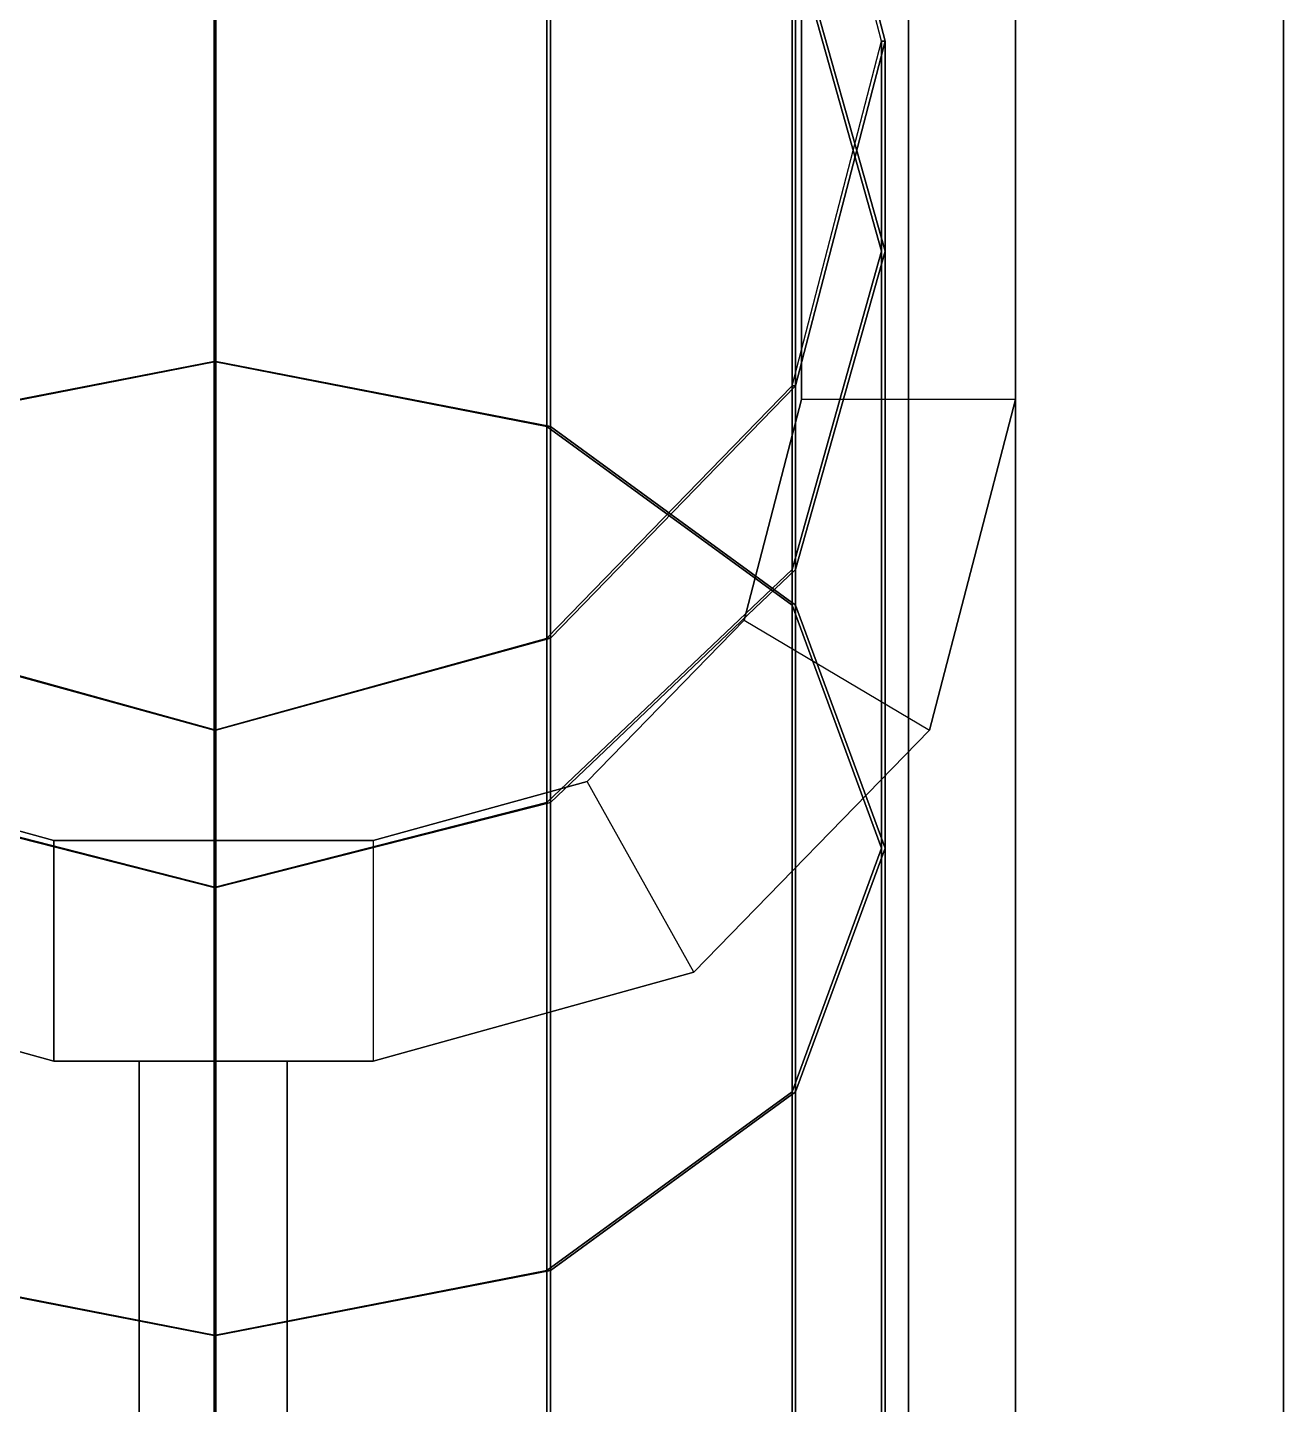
# Model space of a CAD drawing. Extents: x -5 to 335, y -500 to 0.
# Drawn here: x 161.76 to 184.54, y -72.23 to -47.25 of the extents above; entities that cross this region are included whole.
import ezdxf

# ---------------------------------------------------------------- set-up
doc = ezdxf.new("R2010")
doc.units = 0
doc.header["$MEASUREMENT"] = 0
doc.layers.add('ACESSORIO', color=7, linetype='CONTINUOUS')

msp = doc.modelspace()

# ---------------------------------------------------------------- linework, layer by layer
at = {"layer": 'ACESSORIO'}
for points in [[(177.74, -500, 4.07), (179.68, -500, 4.07), (179.68, 0, 4.07), (177.74, 0, 4.07)], [(179.68, -500, 4.07), (177.74, -500, 4.07), (177.74, 0, 4.07), (179.68, 0, 4.07)], [(177.74, -500, 56.98), (179.68, -500, 56.98), (179.68, 0, 56.98), (177.74, 0, 56.98)], [(177.74, -500, 56.98), (177.74, -500, 4.07), (177.74, 0, 4.07), (177.74, 0, 56.98)], [(179.68, -500, 4.07), (184.54, -500, 4.07), (184.54, 0, 4.07), (179.68, 0, 4.07)], [(179.68, -500, 6.1), (184.54, -500, 6.1), (184.54, 0, 6.1), (179.68, 0, 6.1)], [(179.68, -500, 54.94), (184.54, -500, 54.94), (184.54, 0, 54.94), (179.68, 0, 54.94)], [(179.68, -500, 56.98), (184.54, -500, 56.98), (184.54, 0, 56.98), (179.68, 0, 56.98)], [(179.68, -500, 56.98), (179.68, -500, 4.07), (179.68, 0, 4.07), (179.68, 0, 56.98)], [(184.54, 0, 4.07), (184.54, 0, 6.1), (184.54, -500, 6.1), (184.54, -500, 4.07)], [(184.54, 0, 56.98), (184.54, 0, 54.94), (184.54, -500, 54.94), (184.54, -500, 56.98)], [(159.08, -41.3, 54.53), (159.08, -54.49, 34.46), (165.15, -53.31, 33.25), (165.15, -39.76, 53.88)], [(159.15, -41.3, 1710.1), (159.15, -54.49, 1730.17), (165.18, -53.31, 1731.38), (165.18, -39.76, 1710.75)], [(165.15, -39.76, 53.88), (165.15, -53.31, 33.25), (171.18, -54.49, 34.46), (171.18, -41.3, 54.53)], [(165.18, -39.76, 1710.75), (165.18, -53.31, 1731.38), (171.25, -54.49, 1730.17), (171.25, -41.3, 1710.1)], [(171.18, -41.3, 54.53), (171.18, -54.49, 34.46), (175.63, -57.73, 37.75), (175.63, -45.53, 56.32)], [(171.25, -41.3, 1710.1), (171.25, -54.49, 1730.17), (175.69, -57.73, 1726.88), (175.69, -45.53, 1708.32)], [(175.69, -41.25, 1686.41), (177.32, -47.5, 1686.41), (177.25, -47.5, 78.22), (175.63, -41.25, 78.22)], [(175.63, -41.25, 78.22), (175.63, -45.53, 56.32), (177.25, -51.31, 58.75), (177.25, -47.5, 78.22)], [(175.69, -41.25, 1686.41), (175.69, -45.53, 1708.32), (177.32, -51.31, 1705.88), (177.32, -47.5, 1686.41)], [(175.63, -45.53, 56.32), (175.63, -57.73, 37.75), (177.25, -62.14, 42.24), (177.25, -51.31, 58.75)], [(175.69, -45.53, 1708.32), (175.69, -57.73, 1726.88), (177.32, -62.14, 1722.39), (177.32, -51.31, 1705.88)], [(179.68, -54, 170.93), (175.8, -54, 170.93), (175.8, -47, 170.93), (179.68, -47, 170.93)], [(179.68, -54, 175), (175.8, -54, 175), (175.8, -47, 175), (179.68, -47, 175)], [(179.68, -54, 126.16), (175.8, -54, 126.16), (175.8, -47, 126.16), (179.68, -47, 126.16)], [(179.68, -54, 122.09), (175.8, -54, 122.09), (175.8, -47, 122.09), (179.68, -47, 122.09)], [(175.8, -47, 126.16), (175.8, -47, 122.09), (175.8, -54, 122.09), (175.8, -54, 126.16)], [(175.8, -47, 175), (175.8, -47, 170.93), (175.8, -54, 170.93), (175.8, -54, 175)], [(179.68, -54, 219.77), (175.8, -54, 219.77), (175.8, -47, 219.77), (179.68, -47, 219.77)], [(179.68, -54, 223.84), (175.8, -54, 223.84), (175.8, -47, 223.84), (179.68, -47, 223.84)], [(175.8, -47, 223.84), (175.8, -47, 219.77), (175.8, -54, 219.77), (175.8, -54, 223.84)], [(179.68, -54, 442.59), (175.8, -54, 442.59), (175.8, -47, 442.59), (179.68, -47, 442.59)], [(179.68, -54, 446.66), (175.8, -54, 446.66), (175.8, -47, 446.66), (179.68, -47, 446.66)], [(175.8, -47, 446.66), (175.8, -47, 442.59), (175.8, -54, 442.59), (175.8, -54, 446.66)], [(179.68, -54, 540.26), (175.8, -54, 540.26), (175.8, -47, 540.26), (179.68, -47, 540.26)], [(179.68, -54, 544.33), (175.8, -54, 544.33), (175.8, -47, 544.33), (179.68, -47, 544.33)], [(179.68, -54, 495.49), (175.8, -54, 495.49), (175.8, -47, 495.49), (179.68, -47, 495.49)], [(179.68, -54, 491.42), (175.8, -54, 491.42), (175.8, -47, 491.42), (179.68, -47, 491.42)], [(175.8, -47, 495.49), (175.8, -47, 491.42), (175.8, -54, 491.42), (175.8, -54, 495.49)], [(175.8, -47, 544.33), (175.8, -47, 540.26), (175.8, -54, 540.26), (175.8, -54, 544.33)], [(179.68, -54, 864.83), (175.8, -54, 864.83), (175.8, -47, 864.83), (179.68, -47, 864.83)], [(179.68, -54, 860.76), (175.8, -54, 860.76), (175.8, -47, 860.76), (179.68, -47, 860.76)], [(179.68, -54, 811.92), (175.8, -54, 811.92), (175.8, -47, 811.92), (179.68, -47, 811.92)], [(179.68, -54, 815.99), (175.8, -54, 815.99), (175.8, -47, 815.99), (179.68, -47, 815.99)], [(179.68, -54, 767.15), (175.8, -54, 767.15), (175.8, -47, 767.15), (179.68, -47, 767.15)], [(179.68, -54, 763.08), (175.8, -54, 763.08), (175.8, -47, 763.08), (179.68, -47, 763.08)], [(175.8, -47, 767.15), (175.8, -47, 763.08), (175.8, -54, 763.08), (175.8, -54, 767.15)], [(175.8, -47, 815.99), (175.8, -47, 811.92), (175.8, -54, 811.92), (175.8, -54, 815.99)], [(175.8, -47, 864.83), (175.8, -47, 860.76), (175.8, -54, 860.76), (175.8, -54, 864.83)], [(179.68, -54, 1136.48), (175.8, -54, 1136.48), (175.8, -47, 1136.48), (179.68, -47, 1136.48)], [(179.68, -54, 1132.41), (175.8, -54, 1132.41), (175.8, -47, 1132.41), (179.68, -47, 1132.41)], [(179.68, -54, 1083.58), (175.8, -54, 1083.58), (175.8, -47, 1083.58), (179.68, -47, 1083.58)], [(179.68, -54, 1087.65), (175.8, -54, 1087.65), (175.8, -47, 1087.65), (179.68, -47, 1087.65)], [(175.8, -47, 1087.65), (175.8, -47, 1083.58), (175.8, -54, 1083.58), (175.8, -54, 1087.65)], [(175.8, -47, 1136.48), (175.8, -47, 1132.41), (175.8, -54, 1132.41), (175.8, -54, 1136.48)], [(179.68, -54, 1185.32), (175.8, -54, 1185.32), (175.8, -47, 1185.32), (179.68, -47, 1185.32)], [(179.68, -54, 1181.25), (175.8, -54, 1181.25), (175.8, -47, 1181.25), (179.68, -47, 1181.25)], [(175.8, -47, 1185.32), (175.8, -47, 1181.25), (175.8, -54, 1181.25), (175.8, -54, 1185.32)], [(179.68, -54, 1412.21), (175.8, -54, 1412.21), (175.8, -47, 1412.21), (179.68, -47, 1412.21)], [(179.68, -54, 1408.14), (175.8, -54, 1408.14), (175.8, -47, 1408.14), (179.68, -47, 1408.14)], [(175.8, -47, 1412.21), (175.8, -47, 1408.14), (175.8, -54, 1408.14), (175.8, -54, 1412.21)], [(179.68, -54, 1509.88), (175.8, -54, 1509.88), (175.8, -47, 1509.88), (179.68, -47, 1509.88)], [(179.68, -54, 1505.81), (175.8, -54, 1505.81), (175.8, -47, 1505.81), (179.68, -47, 1505.81)], [(179.68, -54, 1456.98), (175.8, -54, 1456.98), (175.8, -47, 1456.98), (179.68, -47, 1456.98)], [(179.68, -54, 1461.05), (175.8, -54, 1461.05), (175.8, -47, 1461.05), (179.68, -47, 1461.05)], [(175.8, -47, 1461.05), (175.8, -47, 1456.98), (175.8, -54, 1456.98), (175.8, -54, 1461.05)], [(175.8, -47, 1509.88), (175.8, -47, 1505.81), (175.8, -54, 1505.81), (175.8, -54, 1509.88)], [(179.68, -54, 122.09), (179.68, -54, 126.16), (179.68, -47, 126.16), (179.68, -47, 122.09)], [(179.68, -54, 170.93), (179.68, -54, 175), (179.68, -47, 175), (179.68, -47, 170.93)], [(179.68, -54, 219.77), (179.68, -54, 223.84), (179.68, -47, 223.84), (179.68, -47, 219.77)], [(179.68, -54, 442.59), (179.68, -54, 446.66), (179.68, -47, 446.66), (179.68, -47, 442.59)], [(179.68, -54, 491.42), (179.68, -54, 495.49), (179.68, -47, 495.49), (179.68, -47, 491.42)], [(179.68, -54, 540.26), (179.68, -54, 544.33), (179.68, -47, 544.33), (179.68, -47, 540.26)], [(179.68, -54, 763.08), (179.68, -54, 767.15), (179.68, -47, 767.15), (179.68, -47, 763.08)], [(179.68, -54, 811.92), (179.68, -54, 815.99), (179.68, -47, 815.99), (179.68, -47, 811.92)], [(179.68, -54, 860.76), (179.68, -54, 864.83), (179.68, -47, 864.83), (179.68, -47, 860.76)], [(179.68, -54, 1083.58), (179.68, -54, 1087.65), (179.68, -47, 1087.65), (179.68, -47, 1083.58)], [(179.68, -54, 1132.41), (179.68, -54, 1136.48), (179.68, -47, 1136.48), (179.68, -47, 1132.41)], [(179.68, -54, 1181.25), (179.68, -54, 1185.32), (179.68, -47, 1185.32), (179.68, -47, 1181.25)], [(179.68, -54, 1408.14), (179.68, -54, 1412.21), (179.68, -47, 1412.21), (179.68, -47, 1408.14)], [(179.68, -54, 1456.98), (179.68, -54, 1461.05), (179.68, -47, 1461.05), (179.68, -47, 1456.98)], [(179.68, -54, 1505.81), (179.68, -54, 1509.88), (179.68, -47, 1509.88), (179.68, -47, 1505.81)], [(177.32, -47.5, 1686.41), (175.69, -53.75, 1686.41), (175.63, -53.75, 78.22), (177.25, -47.5, 78.22)], [(177.25, -47.5, 78.22), (177.25, -51.31, 58.75), (175.63, -57.08, 61.18), (175.63, -53.75, 78.22)], [(177.32, -47.5, 1686.41), (177.32, -51.31, 1705.88), (175.69, -57.08, 1703.45), (175.69, -53.75, 1686.41)], [(177.25, -51.31, 58.75), (177.25, -62.14, 42.24), (175.63, -66.56, 46.74), (175.63, -57.08, 61.18)], [(177.32, -51.31, 1705.88), (177.32, -62.14, 1722.39), (175.69, -66.56, 1717.89), (175.69, -57.08, 1703.45)], [(159.08, -54.49, 34.46), (159.08, -74.22, 21.04), (165.15, -73.58, 19.46), (165.15, -53.31, 33.25)], [(159.15, -54.49, 1730.17), (159.15, -74.22, 1743.59), (165.18, -73.58, 1745.17), (165.18, -53.31, 1731.38)], [(165.15, -53.31, 33.25), (165.15, -73.58, 19.46), (171.18, -74.22, 21.04), (171.18, -54.49, 34.46)], [(165.18, -53.31, 1731.38), (165.18, -73.58, 1745.17), (171.25, -74.22, 1743.59), (171.25, -54.49, 1730.17)], [(175.69, -53.75, 1686.41), (171.25, -58.33, 1686.41), (171.18, -58.33, 78.22), (175.63, -53.75, 78.22)], [(175.63, -53.75, 78.22), (175.63, -57.08, 61.18), (171.18, -61.31, 62.96), (171.18, -58.33, 78.22)], [(175.69, -53.75, 1686.41), (175.69, -57.08, 1703.45), (171.25, -61.31, 1701.66), (171.25, -58.33, 1686.41)], [(174.76, -58, 126.16), (178.12, -60, 126.16), (179.68, -54, 126.16), (175.8, -54, 126.16)], [(174.76, -58, 170.93), (178.12, -60, 170.93), (179.68, -54, 170.93), (175.8, -54, 170.93)], [(174.76, -58, 175), (178.12, -60, 175), (179.68, -54, 175), (175.8, -54, 175)], [(174.76, -58, 122.09), (178.12, -60, 122.09), (179.68, -54, 122.09), (175.8, -54, 122.09)], [(175.8, -54, 122.09), (175.8, -54, 126.16), (174.76, -58, 126.16), (174.76, -58, 122.09)], [(175.8, -54, 170.93), (175.8, -54, 175), (174.76, -58, 175), (174.76, -58, 170.93)], [(174.76, -58, 219.77), (178.12, -60, 219.77), (179.68, -54, 219.77), (175.8, -54, 219.77)], [(174.76, -58, 223.84), (178.12, -60, 223.84), (179.68, -54, 223.84), (175.8, -54, 223.84)], [(175.8, -54, 219.77), (175.8, -54, 223.84), (174.76, -58, 223.84), (174.76, -58, 219.77)], [(174.76, -58, 442.59), (178.12, -60, 442.59), (179.68, -54, 442.59), (175.8, -54, 442.59)], [(174.76, -58, 446.66), (178.12, -60, 446.66), (179.68, -54, 446.66), (175.8, -54, 446.66)], [(175.8, -54, 442.59), (175.8, -54, 446.66), (174.76, -58, 446.66), (174.76, -58, 442.59)], [(174.76, -58, 540.26), (178.12, -60, 540.26), (179.68, -54, 540.26), (175.8, -54, 540.26)], [(174.76, -58, 544.33), (178.12, -60, 544.33), (179.68, -54, 544.33), (175.8, -54, 544.33)], [(174.76, -58, 495.49), (178.12, -60, 495.49), (179.68, -54, 495.49), (175.8, -54, 495.49)], [(174.76, -58, 491.42), (178.12, -60, 491.42), (179.68, -54, 491.42), (175.8, -54, 491.42)], [(175.8, -54, 491.42), (175.8, -54, 495.49), (174.76, -58, 495.49), (174.76, -58, 491.42)], [(175.8, -54, 540.26), (175.8, -54, 544.33), (174.76, -58, 544.33), (174.76, -58, 540.26)], [(174.76, -58, 811.92), (178.12, -60, 811.92), (179.68, -54, 811.92), (175.8, -54, 811.92)], [(174.76, -58, 815.99), (178.12, -60, 815.99), (179.68, -54, 815.99), (175.8, -54, 815.99)], [(174.76, -58, 864.83), (178.12, -60, 864.83), (179.68, -54, 864.83), (175.8, -54, 864.83)], [(174.76, -58, 860.76), (178.12, -60, 860.76), (179.68, -54, 860.76), (175.8, -54, 860.76)], [(174.76, -58, 767.15), (178.12, -60, 767.15), (179.68, -54, 767.15), (175.8, -54, 767.15)], [(174.76, -58, 763.08), (178.12, -60, 763.08), (179.68, -54, 763.08), (175.8, -54, 763.08)], [(175.8, -54, 763.08), (175.8, -54, 767.15), (174.76, -58, 767.15), (174.76, -58, 763.08)], [(175.8, -54, 811.92), (175.8, -54, 815.99), (174.76, -58, 815.99), (174.76, -58, 811.92)], [(175.8, -54, 860.76), (175.8, -54, 864.83), (174.76, -58, 864.83), (174.76, -58, 860.76)], [(174.76, -58, 1083.58), (178.12, -60, 1083.58), (179.68, -54, 1083.58), (175.8, -54, 1083.58)], [(174.76, -58, 1087.65), (178.12, -60, 1087.65), (179.68, -54, 1087.65), (175.8, -54, 1087.65)], [(174.76, -58, 1136.48), (178.12, -60, 1136.48), (179.68, -54, 1136.48), (175.8, -54, 1136.48)], [(174.76, -58, 1132.41), (178.12, -60, 1132.41), (179.68, -54, 1132.41), (175.8, -54, 1132.41)], [(175.8, -54, 1083.58), (175.8, -54, 1087.65), (174.76, -58, 1087.65), (174.76, -58, 1083.58)], [(175.8, -54, 1132.41), (175.8, -54, 1136.48), (174.76, -58, 1136.48), (174.76, -58, 1132.41)], [(174.76, -58, 1181.25), (178.12, -60, 1181.25), (179.68, -54, 1181.25), (175.8, -54, 1181.25)], [(174.76, -58, 1185.32), (178.12, -60, 1185.32), (179.68, -54, 1185.32), (175.8, -54, 1185.32)], [(175.8, -54, 1181.25), (175.8, -54, 1185.32), (174.76, -58, 1185.32), (174.76, -58, 1181.25)], [(174.76, -58, 1412.21), (178.12, -60, 1412.21), (179.68, -54, 1412.21), (175.8, -54, 1412.21)], [(174.76, -58, 1408.14), (178.12, -60, 1408.14), (179.68, -54, 1408.14), (175.8, -54, 1408.14)], [(175.8, -54, 1408.14), (175.8, -54, 1412.21), (174.76, -58, 1412.21), (174.76, -58, 1408.14)], [(174.76, -58, 1509.88), (178.12, -60, 1509.88), (179.68, -54, 1509.88), (175.8, -54, 1509.88)], [(174.76, -58, 1505.81), (178.12, -60, 1505.81), (179.68, -54, 1505.81), (175.8, -54, 1505.81)], [(174.76, -58, 1456.98), (178.12, -60, 1456.98), (179.68, -54, 1456.98), (175.8, -54, 1456.98)], [(174.76, -58, 1461.05), (178.12, -60, 1461.05), (179.68, -54, 1461.05), (175.8, -54, 1461.05)], [(175.8, -54, 1456.98), (175.8, -54, 1461.05), (174.76, -58, 1461.05), (174.76, -58, 1456.98)], [(175.8, -54, 1505.81), (175.8, -54, 1509.88), (174.76, -58, 1509.88), (174.76, -58, 1505.81)], [(178.12, -60, 175), (178.12, -60, 170.93), (179.68, -54, 170.93), (179.68, -54, 175)], [(178.12, -60, 126.16), (178.12, -60, 122.09), (179.68, -54, 122.09), (179.68, -54, 126.16)], [(178.12, -60, 223.84), (178.12, -60, 219.77), (179.68, -54, 219.77), (179.68, -54, 223.84)], [(178.12, -60, 446.66), (178.12, -60, 442.59), (179.68, -54, 442.59), (179.68, -54, 446.66)], [(178.12, -60, 544.33), (178.12, -60, 540.26), (179.68, -54, 540.26), (179.68, -54, 544.33)], [(178.12, -60, 495.49), (178.12, -60, 491.42), (179.68, -54, 491.42), (179.68, -54, 495.49)], [(178.12, -60, 864.83), (178.12, -60, 860.76), (179.68, -54, 860.76), (179.68, -54, 864.83)], [(178.12, -60, 815.99), (178.12, -60, 811.92), (179.68, -54, 811.92), (179.68, -54, 815.99)], [(178.12, -60, 767.15), (178.12, -60, 763.08), (179.68, -54, 763.08), (179.68, -54, 767.15)], [(178.12, -60, 1136.48), (178.12, -60, 1132.41), (179.68, -54, 1132.41), (179.68, -54, 1136.48)], [(178.12, -60, 1087.65), (178.12, -60, 1083.58), (179.68, -54, 1083.58), (179.68, -54, 1087.65)], [(178.12, -60, 1185.32), (178.12, -60, 1181.25), (179.68, -54, 1181.25), (179.68, -54, 1185.32)], [(178.12, -60, 1412.21), (178.12, -60, 1408.14), (179.68, -54, 1408.14), (179.68, -54, 1412.21)], [(178.12, -60, 1509.88), (178.12, -60, 1505.81), (179.68, -54, 1505.81), (179.68, -54, 1509.88)], [(178.12, -60, 1461.05), (178.12, -60, 1456.98), (179.68, -54, 1456.98), (179.68, -54, 1461.05)], [(171.18, -54.49, 34.46), (171.18, -74.22, 21.04), (175.63, -75.97, 25.34), (175.63, -57.73, 37.75)], [(171.25, -54.49, 1730.17), (171.25, -74.22, 1743.59), (175.69, -75.97, 1739.29), (175.69, -57.73, 1726.88)], [(175.63, -57.08, 61.18), (175.63, -66.56, 46.74), (171.18, -69.8, 50.03), (171.18, -61.31, 62.96)], [(175.69, -57.08, 1703.45), (175.69, -66.56, 1717.89), (171.25, -69.8, 1714.59), (171.25, -61.31, 1701.66)], [(175.63, -57.73, 37.75), (175.63, -75.97, 25.34), (177.25, -78.37, 31.22), (177.25, -62.14, 42.24)], [(175.69, -57.73, 1726.88), (175.69, -75.97, 1739.29), (177.32, -78.37, 1733.42), (177.32, -62.14, 1722.39)], [(174.76, -58, 126.16), (174.76, -58, 122.09), (171.91, -60.93, 122.09), (171.91, -60.93, 126.16)], [(173.85, -64.39, 122.09), (171.91, -60.93, 122.09), (174.76, -58, 122.09), (178.12, -60, 122.09)], [(173.85, -64.39, 126.16), (171.91, -60.93, 126.16), (174.76, -58, 126.16), (178.12, -60, 126.16)], [(173.85, -64.39, 170.93), (171.91, -60.93, 170.93), (174.76, -58, 170.93), (178.12, -60, 170.93)], [(173.85, -64.39, 175), (171.91, -60.93, 175), (174.76, -58, 175), (178.12, -60, 175)], [(174.76, -58, 175), (174.76, -58, 170.93), (171.91, -60.93, 170.93), (171.91, -60.93, 175)], [(173.85, -64.39, 219.77), (171.91, -60.93, 219.77), (174.76, -58, 219.77), (178.12, -60, 219.77)], [(173.85, -64.39, 223.84), (171.91, -60.93, 223.84), (174.76, -58, 223.84), (178.12, -60, 223.84)], [(174.76, -58, 223.84), (174.76, -58, 219.77), (171.91, -60.93, 219.77), (171.91, -60.93, 223.84)], [(173.85, -64.39, 442.59), (171.91, -60.93, 442.59), (174.76, -58, 442.59), (178.12, -60, 442.59)], [(173.85, -64.39, 446.66), (171.91, -60.93, 446.66), (174.76, -58, 446.66), (178.12, -60, 446.66)], [(174.76, -58, 446.66), (174.76, -58, 442.59), (171.91, -60.93, 442.59), (171.91, -60.93, 446.66)], [(173.85, -64.39, 495.49), (171.91, -60.93, 495.49), (174.76, -58, 495.49), (178.12, -60, 495.49)], [(173.85, -64.39, 491.42), (171.91, -60.93, 491.42), (174.76, -58, 491.42), (178.12, -60, 491.42)], [(174.76, -58, 495.49), (174.76, -58, 491.42), (171.91, -60.93, 491.42), (171.91, -60.93, 495.49)], [(173.85, -64.39, 540.26), (171.91, -60.93, 540.26), (174.76, -58, 540.26), (178.12, -60, 540.26)], [(173.85, -64.39, 544.33), (171.91, -60.93, 544.33), (174.76, -58, 544.33), (178.12, -60, 544.33)], [(174.76, -58, 544.33), (174.76, -58, 540.26), (171.91, -60.93, 540.26), (171.91, -60.93, 544.33)], [(173.85, -64.39, 767.15), (171.91, -60.93, 767.15), (174.76, -58, 767.15), (178.12, -60, 767.15)], [(173.85, -64.39, 763.08), (171.91, -60.93, 763.08), (174.76, -58, 763.08), (178.12, -60, 763.08)], [(174.76, -58, 767.15), (174.76, -58, 763.08), (171.91, -60.93, 763.08), (171.91, -60.93, 767.15)], [(173.85, -64.39, 811.92), (171.91, -60.93, 811.92), (174.76, -58, 811.92), (178.12, -60, 811.92)], [(173.85, -64.39, 815.99), (171.91, -60.93, 815.99), (174.76, -58, 815.99), (178.12, -60, 815.99)], [(174.76, -58, 815.99), (174.76, -58, 811.92), (171.91, -60.93, 811.92), (171.91, -60.93, 815.99)], [(173.85, -64.39, 864.83), (171.91, -60.93, 864.83), (174.76, -58, 864.83), (178.12, -60, 864.83)], [(173.85, -64.39, 860.76), (171.91, -60.93, 860.76), (174.76, -58, 860.76), (178.12, -60, 860.76)], [(174.76, -58, 864.83), (174.76, -58, 860.76), (171.91, -60.93, 860.76), (171.91, -60.93, 864.83)], [(173.85, -64.39, 1083.58), (171.91, -60.93, 1083.58), (174.76, -58, 1083.58), (178.12, -60, 1083.58)], [(173.85, -64.39, 1087.65), (171.91, -60.93, 1087.65), (174.76, -58, 1087.65), (178.12, -60, 1087.65)], [(174.76, -58, 1087.65), (174.76, -58, 1083.58), (171.91, -60.93, 1083.58), (171.91, -60.93, 1087.65)], [(173.85, -64.39, 1136.48), (171.91, -60.93, 1136.48), (174.76, -58, 1136.48), (178.12, -60, 1136.48)], [(173.85, -64.39, 1132.41), (171.91, -60.93, 1132.41), (174.76, -58, 1132.41), (178.12, -60, 1132.41)], [(174.76, -58, 1136.48), (174.76, -58, 1132.41), (171.91, -60.93, 1132.41), (171.91, -60.93, 1136.48)], [(174.76, -58, 1185.32), (174.76, -58, 1181.25), (171.91, -60.93, 1181.25), (171.91, -60.93, 1185.32)], [(173.85, -64.39, 1181.25), (171.91, -60.93, 1181.25), (174.76, -58, 1181.25), (178.12, -60, 1181.25)], [(173.85, -64.39, 1185.32), (171.91, -60.93, 1185.32), (174.76, -58, 1185.32), (178.12, -60, 1185.32)], [(173.85, -64.39, 1412.21), (171.91, -60.93, 1412.21), (174.76, -58, 1412.21), (178.12, -60, 1412.21)], [(173.85, -64.39, 1408.14), (171.91, -60.93, 1408.14), (174.76, -58, 1408.14), (178.12, -60, 1408.14)], [(174.76, -58, 1412.21), (174.76, -58, 1408.14), (171.91, -60.93, 1408.14), (171.91, -60.93, 1412.21)], [(173.85, -64.39, 1456.98), (171.91, -60.93, 1456.98), (174.76, -58, 1456.98), (178.12, -60, 1456.98)], [(173.85, -64.39, 1461.05), (171.91, -60.93, 1461.05), (174.76, -58, 1461.05), (178.12, -60, 1461.05)], [(174.76, -58, 1461.05), (174.76, -58, 1456.98), (171.91, -60.93, 1456.98), (171.91, -60.93, 1461.05)], [(173.85, -64.39, 1509.88), (171.91, -60.93, 1509.88), (174.76, -58, 1509.88), (178.12, -60, 1509.88)], [(173.85, -64.39, 1505.81), (171.91, -60.93, 1505.81), (174.76, -58, 1505.81), (178.12, -60, 1505.81)], [(174.76, -58, 1509.88), (174.76, -58, 1505.81), (171.91, -60.93, 1505.81), (171.91, -60.93, 1509.88)], [(165.18, -60, 1686.41), (159.15, -58.33, 1686.41), (159.08, -58.33, 78.22), (165.15, -60, 78.21)], [(165.15, -60, 78.22), (165.15, -62.85, 63.61), (159.08, -61.31, 62.96), (159.08, -58.33, 78.22)], [(165.18, -60, 1686.41), (165.18, -62.85, 1701.01), (159.15, -61.31, 1701.66), (159.15, -58.33, 1686.41)], [(171.18, -58.33, 78.22), (171.18, -61.31, 62.96), (165.15, -62.85, 63.61), (165.15, -60, 78.22)], [(171.25, -58.33, 1686.41), (165.18, -60, 1686.41), (165.15, -60, 78.22), (171.18, -58.33, 78.21)], [(171.25, -58.33, 1686.41), (171.25, -61.31, 1701.66), (165.18, -62.85, 1701.01), (165.18, -60, 1686.41)], [(173.85, -64.39, 122.09), (173.85, -64.39, 126.16), (178.12, -60, 126.16), (178.12, -60, 122.09)], [(173.85, -64.39, 170.93), (173.85, -64.39, 175), (178.12, -60, 175), (178.12, -60, 170.93)], [(173.85, -64.39, 219.77), (173.85, -64.39, 223.84), (178.12, -60, 223.84), (178.12, -60, 219.77)], [(173.85, -64.39, 442.59), (173.85, -64.39, 446.66), (178.12, -60, 446.66), (178.12, -60, 442.59)], [(173.85, -64.39, 491.42), (173.85, -64.39, 495.49), (178.12, -60, 495.49), (178.12, -60, 491.42)], [(173.85, -64.39, 540.26), (173.85, -64.39, 544.33), (178.12, -60, 544.33), (178.12, -60, 540.26)], [(173.85, -64.39, 763.08), (173.85, -64.39, 767.15), (178.12, -60, 767.15), (178.12, -60, 763.08)], [(173.85, -64.39, 811.92), (173.85, -64.39, 815.99), (178.12, -60, 815.99), (178.12, -60, 811.92)], [(173.85, -64.39, 860.76), (173.85, -64.39, 864.83), (178.12, -60, 864.83), (178.12, -60, 860.76)], [(173.85, -64.39, 1083.58), (173.85, -64.39, 1087.65), (178.12, -60, 1087.65), (178.12, -60, 1083.58)], [(173.85, -64.39, 1132.41), (173.85, -64.39, 1136.48), (178.12, -60, 1136.48), (178.12, -60, 1132.41)], [(173.85, -64.39, 1181.25), (173.85, -64.39, 1185.32), (178.12, -60, 1185.32), (178.12, -60, 1181.25)], [(173.85, -64.39, 1408.14), (173.85, -64.39, 1412.21), (178.12, -60, 1412.21), (178.12, -60, 1408.14)], [(173.85, -64.39, 1456.98), (173.85, -64.39, 1461.05), (178.12, -60, 1461.05), (178.12, -60, 1456.98)], [(173.85, -64.39, 1505.81), (173.85, -64.39, 1509.88), (178.12, -60, 1509.88), (178.12, -60, 1505.81)], [(162.24, -62, 122.09), (162.24, -66, 122.09), (156.41, -64.39, 122.09), (158.35, -60.93, 122.09)], [(162.24, -62, 126.16), (162.24, -66, 126.16), (156.41, -64.39, 126.16), (158.35, -60.93, 126.16)], [(162.24, -62, 170.93), (162.24, -66, 170.93), (156.41, -64.39, 170.93), (158.35, -60.93, 170.93)], [(162.24, -62, 175), (162.24, -66, 175), (156.41, -64.39, 175), (158.35, -60.93, 175)], [(162.24, -62, 223.84), (162.24, -66, 223.84), (156.41, -64.39, 223.84), (158.35, -60.93, 223.84)], [(162.24, -62, 219.77), (162.24, -66, 219.77), (156.41, -64.39, 219.77), (158.35, -60.93, 219.77)], [(162.24, -62, 442.59), (162.24, -66, 442.59), (156.41, -64.39, 442.59), (158.35, -60.93, 442.59)], [(162.24, -62, 446.66), (162.24, -66, 446.66), (156.41, -64.39, 446.66), (158.35, -60.93, 446.66)], [(162.24, -62, 495.49), (162.24, -66, 495.49), (156.41, -64.39, 495.49), (158.35, -60.93, 495.49)], [(162.24, -62, 491.42), (162.24, -66, 491.42), (156.41, -64.39, 491.42), (158.35, -60.93, 491.42)], [(162.24, -62, 544.33), (162.24, -66, 544.33), (156.41, -64.39, 544.33), (158.35, -60.93, 544.33)], [(162.24, -62, 540.26), (162.24, -66, 540.26), (156.41, -64.39, 540.26), (158.35, -60.93, 540.26)], [(162.24, -62, 767.15), (162.24, -66, 767.15), (156.41, -64.39, 767.15), (158.35, -60.93, 767.15)], [(162.24, -62, 763.08), (162.24, -66, 763.08), (156.41, -64.39, 763.08), (158.35, -60.93, 763.08)], [(162.24, -62, 811.92), (162.24, -66, 811.92), (156.41, -64.39, 811.92), (158.35, -60.93, 811.92)], [(162.24, -62, 815.99), (162.24, -66, 815.99), (156.41, -64.39, 815.99), (158.35, -60.93, 815.99)], [(162.24, -62, 860.76), (162.24, -66, 860.76), (156.41, -64.39, 860.76), (158.35, -60.93, 860.76)], [(162.24, -62, 864.83), (162.24, -66, 864.83), (156.41, -64.39, 864.83), (158.35, -60.93, 864.83)], [(162.24, -62, 1083.58), (162.24, -66, 1083.58), (156.41, -64.39, 1083.58), (158.35, -60.93, 1083.58)], [(162.24, -62, 1087.65), (162.24, -66, 1087.65), (156.41, -64.39, 1087.65), (158.35, -60.93, 1087.65)], [(162.24, -62, 1136.48), (162.24, -66, 1136.48), (156.41, -64.39, 1136.48), (158.35, -60.93, 1136.48)], [(162.24, -62, 1132.41), (162.24, -66, 1132.41), (156.41, -64.39, 1132.41), (158.35, -60.93, 1132.41)], [(162.24, -62, 1185.32), (162.24, -66, 1185.32), (156.41, -64.39, 1185.32), (158.35, -60.93, 1185.32)], [(162.24, -62, 1181.25), (162.24, -66, 1181.25), (156.41, -64.39, 1181.25), (158.35, -60.93, 1181.25)], [(162.24, -62, 1412.21), (162.24, -66, 1412.21), (156.41, -64.39, 1412.21), (158.35, -60.93, 1412.21)], [(162.24, -62, 1408.14), (162.24, -66, 1408.14), (156.41, -64.39, 1408.14), (158.35, -60.93, 1408.14)], [(162.24, -62, 1456.98), (162.24, -66, 1456.98), (156.41, -64.39, 1456.98), (158.35, -60.93, 1456.98)], [(162.24, -62, 1461.05), (162.24, -66, 1461.05), (156.41, -64.39, 1461.05), (158.35, -60.93, 1461.05)], [(162.24, -62, 1505.81), (162.24, -66, 1505.81), (156.41, -64.39, 1505.81), (158.35, -60.93, 1505.81)], [(162.24, -62, 1509.88), (162.24, -66, 1509.88), (156.41, -64.39, 1509.88), (158.35, -60.93, 1509.88)], [(158.35, -60.93, 122.09), (158.35, -60.93, 126.16), (162.24, -62, 126.16), (162.24, -62, 122.09)], [(158.35, -60.93, 170.93), (158.35, -60.93, 175), (162.24, -62, 175), (162.24, -62, 170.93)], [(158.35, -60.93, 219.77), (158.35, -60.93, 223.84), (162.24, -62, 223.84), (162.24, -62, 219.77)], [(158.35, -60.93, 442.59), (158.35, -60.93, 446.66), (162.24, -62, 446.66), (162.24, -62, 442.59)], [(158.35, -60.93, 491.42), (158.35, -60.93, 495.49), (162.24, -62, 495.49), (162.24, -62, 491.42)], [(158.35, -60.93, 540.26), (158.35, -60.93, 544.33), (162.24, -62, 544.33), (162.24, -62, 540.26)], [(158.35, -60.93, 763.08), (158.35, -60.93, 767.15), (162.24, -62, 767.15), (162.24, -62, 763.08)], [(158.35, -60.93, 811.92), (158.35, -60.93, 815.99), (162.24, -62, 815.99), (162.24, -62, 811.92)], [(158.35, -60.93, 860.76), (158.35, -60.93, 864.83), (162.24, -62, 864.83), (162.24, -62, 860.76)], [(158.35, -60.93, 1083.58), (158.35, -60.93, 1087.65), (162.24, -62, 1087.65), (162.24, -62, 1083.58)], [(158.35, -60.93, 1132.41), (158.35, -60.93, 1136.48), (162.24, -62, 1136.48), (162.24, -62, 1132.41)], [(158.35, -60.93, 1181.25), (158.35, -60.93, 1185.32), (162.24, -62, 1185.32), (162.24, -62, 1181.25)], [(158.35, -60.93, 1408.14), (158.35, -60.93, 1412.21), (162.24, -62, 1412.21), (162.24, -62, 1408.14)], [(158.35, -60.93, 1456.98), (158.35, -60.93, 1461.05), (162.24, -62, 1461.05), (162.24, -62, 1456.98)], [(158.35, -60.93, 1505.81), (158.35, -60.93, 1509.88), (162.24, -62, 1509.88), (162.24, -62, 1505.81)], [(171.91, -60.93, 122.09), (171.91, -60.93, 126.16), (168.03, -62, 126.16), (168.03, -62, 122.09)], [(168.03, -62, 122.09), (168.03, -66, 122.09), (173.85, -64.39, 122.09), (171.91, -60.93, 122.09)], [(171.91, -60.93, 170.93), (171.91, -60.93, 175), (168.03, -62, 175), (168.03, -62, 170.93)], [(168.03, -62, 170.93), (168.03, -66, 170.93), (173.85, -64.39, 170.93), (171.91, -60.93, 170.93)], [(168.03, -62, 175), (168.03, -66, 175), (173.85, -64.39, 175), (171.91, -60.93, 175)], [(168.03, -62, 126.16), (168.03, -66, 126.16), (173.85, -64.39, 126.16), (171.91, -60.93, 126.16)], [(171.91, -60.93, 219.77), (171.91, -60.93, 223.84), (168.03, -62, 223.84), (168.03, -62, 219.77)], [(168.03, -62, 219.77), (168.03, -66, 219.77), (173.85, -64.39, 219.77), (171.91, -60.93, 219.77)], [(168.03, -62, 223.84), (168.03, -66, 223.84), (173.85, -64.39, 223.84), (171.91, -60.93, 223.84)], [(171.91, -60.93, 442.59), (171.91, -60.93, 446.66), (168.03, -62, 446.66), (168.03, -62, 442.59)], [(168.03, -62, 442.59), (168.03, -66, 442.59), (173.85, -64.39, 442.59), (171.91, -60.93, 442.59)], [(168.03, -62, 446.66), (168.03, -66, 446.66), (173.85, -64.39, 446.66), (171.91, -60.93, 446.66)], [(168.03, -62, 495.49), (168.03, -66, 495.49), (173.85, -64.39, 495.49), (171.91, -60.93, 495.49)], [(168.03, -62, 491.42), (168.03, -66, 491.42), (173.85, -64.39, 491.42), (171.91, -60.93, 491.42)], [(171.91, -60.93, 491.42), (171.91, -60.93, 495.49), (168.03, -62, 495.49), (168.03, -62, 491.42)], [(171.91, -60.93, 540.26), (171.91, -60.93, 544.33), (168.03, -62, 544.33), (168.03, -62, 540.26)], [(168.03, -62, 540.26), (168.03, -66, 540.26), (173.85, -64.39, 540.26), (171.91, -60.93, 540.26)], [(168.03, -62, 544.33), (168.03, -66, 544.33), (173.85, -64.39, 544.33), (171.91, -60.93, 544.33)], [(168.03, -62, 767.15), (168.03, -66, 767.15), (173.85, -64.39, 767.15), (171.91, -60.93, 767.15)], [(168.03, -62, 763.08), (168.03, -66, 763.08), (173.85, -64.39, 763.08), (171.91, -60.93, 763.08)], [(171.91, -60.93, 763.08), (171.91, -60.93, 767.15), (168.03, -62, 767.15), (168.03, -62, 763.08)], [(168.03, -62, 864.83), (168.03, -66, 864.83), (173.85, -64.39, 864.83), (171.91, -60.93, 864.83)], [(168.03, -62, 860.76), (168.03, -66, 860.76), (173.85, -64.39, 860.76), (171.91, -60.93, 860.76)], [(171.91, -60.93, 860.76), (171.91, -60.93, 864.83), (168.03, -62, 864.83), (168.03, -62, 860.76)], [(171.91, -60.93, 811.92), (171.91, -60.93, 815.99), (168.03, -62, 815.99), (168.03, -62, 811.92)], [(168.03, -62, 811.92), (168.03, -66, 811.92), (173.85, -64.39, 811.92), (171.91, -60.93, 811.92)], [(168.03, -62, 815.99), (168.03, -66, 815.99), (173.85, -64.39, 815.99), (171.91, -60.93, 815.99)], [(168.03, -62, 1136.48), (168.03, -66, 1136.48), (173.85, -64.39, 1136.48), (171.91, -60.93, 1136.48)], [(168.03, -62, 1132.41), (168.03, -66, 1132.41), (173.85, -64.39, 1132.41), (171.91, -60.93, 1132.41)], [(171.91, -60.93, 1132.41), (171.91, -60.93, 1136.48), (168.03, -62, 1136.48), (168.03, -62, 1132.41)], [(171.91, -60.93, 1083.58), (171.91, -60.93, 1087.65), (168.03, -62, 1087.65), (168.03, -62, 1083.58)], [(168.03, -62, 1083.58), (168.03, -66, 1083.58), (173.85, -64.39, 1083.58), (171.91, -60.93, 1083.58)], [(168.03, -62, 1087.65), (168.03, -66, 1087.65), (173.85, -64.39, 1087.65), (171.91, -60.93, 1087.65)], [(168.03, -62, 1185.32), (168.03, -66, 1185.32), (173.85, -64.39, 1185.32), (171.91, -60.93, 1185.32)], [(168.03, -62, 1181.25), (168.03, -66, 1181.25), (173.85, -64.39, 1181.25), (171.91, -60.93, 1181.25)], [(171.91, -60.93, 1181.25), (171.91, -60.93, 1185.32), (168.03, -62, 1185.32), (168.03, -62, 1181.25)], [(168.03, -62, 1412.21), (168.03, -66, 1412.21), (173.85, -64.39, 1412.21), (171.91, -60.93, 1412.21)], [(168.03, -62, 1408.14), (168.03, -66, 1408.14), (173.85, -64.39, 1408.14), (171.91, -60.93, 1408.14)], [(171.91, -60.93, 1408.14), (171.91, -60.93, 1412.21), (168.03, -62, 1412.21), (168.03, -62, 1408.14)], [(171.91, -60.93, 1456.98), (171.91, -60.93, 1461.05), (168.03, -62, 1461.05), (168.03, -62, 1456.98)], [(168.03, -62, 1456.98), (168.03, -66, 1456.98), (173.85, -64.39, 1456.98), (171.91, -60.93, 1456.98)], [(168.03, -62, 1461.05), (168.03, -66, 1461.05), (173.85, -64.39, 1461.05), (171.91, -60.93, 1461.05)], [(168.03, -62, 1509.88), (168.03, -66, 1509.88), (173.85, -64.39, 1509.88), (171.91, -60.93, 1509.88)], [(168.03, -62, 1505.81), (168.03, -66, 1505.81), (173.85, -64.39, 1505.81), (171.91, -60.93, 1505.81)], [(171.91, -60.93, 1505.81), (171.91, -60.93, 1509.88), (168.03, -62, 1509.88), (168.03, -62, 1505.81)], [(165.15, -62.85, 63.61), (165.15, -70.98, 51.24), (159.08, -69.8, 50.03), (159.08, -61.31, 62.96)], [(165.18, -62.85, 1701.01), (165.18, -70.98, 1713.39), (159.15, -69.8, 1714.59), (159.15, -61.31, 1701.66)], [(171.18, -61.31, 62.96), (171.18, -69.8, 50.03), (165.15, -70.98, 51.24), (165.15, -62.85, 63.61)], [(171.25, -61.31, 1701.66), (171.25, -69.8, 1714.59), (165.18, -70.98, 1713.39), (165.18, -62.85, 1701.01)], [(168.03, -62, 1461.05), (168.03, -62, 1456.98), (162.24, -62, 1456.98), (162.24, -62, 1461.05)], [(162.24, -66, 1456.98), (162.24, -62, 1456.98), (168.03, -62, 1456.98), (168.03, -66, 1456.98)], [(162.24, -66, 1461.05), (162.24, -62, 1461.05), (168.03, -62, 1461.05), (168.03, -66, 1461.05)], [(168.03, -62, 1509.88), (168.03, -62, 1505.81), (162.24, -62, 1505.81), (162.24, -62, 1509.88)], [(162.24, -66, 1505.81), (162.24, -62, 1505.81), (168.03, -62, 1505.81), (168.03, -66, 1505.81)], [(162.24, -66, 1509.88), (162.24, -62, 1509.88), (168.03, -62, 1509.88), (168.03, -66, 1509.88)], [(162.24, -66, 1185.32), (162.24, -62, 1185.32), (168.03, -62, 1185.32), (168.03, -66, 1185.32)], [(162.24, -66, 1181.25), (162.24, -62, 1181.25), (168.03, -62, 1181.25), (168.03, -66, 1181.25)], [(168.03, -62, 1185.32), (168.03, -62, 1181.25), (162.24, -62, 1181.25), (162.24, -62, 1185.32)], [(162.24, -66, 1412.21), (162.24, -62, 1412.21), (168.03, -62, 1412.21), (168.03, -66, 1412.21)], [(162.24, -66, 1408.14), (162.24, -62, 1408.14), (168.03, -62, 1408.14), (168.03, -66, 1408.14)], [(168.03, -62, 1412.21), (168.03, -62, 1408.14), (162.24, -62, 1408.14), (162.24, -62, 1412.21)], [(168.03, -62, 1087.65), (168.03, -62, 1083.58), (162.24, -62, 1083.58), (162.24, -62, 1087.65)], [(162.24, -66, 1083.58), (162.24, -62, 1083.58), (168.03, -62, 1083.58), (168.03, -66, 1083.58)], [(162.24, -66, 1087.65), (162.24, -62, 1087.65), (168.03, -62, 1087.65), (168.03, -66, 1087.65)], [(162.24, -66, 1136.48), (162.24, -62, 1136.48), (168.03, -62, 1136.48), (168.03, -66, 1136.48)], [(162.24, -66, 1132.41), (162.24, -62, 1132.41), (168.03, -62, 1132.41), (168.03, -66, 1132.41)], [(168.03, -62, 1136.48), (168.03, -62, 1132.41), (162.24, -62, 1132.41), (162.24, -62, 1136.48)], [(162.24, -66, 767.15), (162.24, -62, 767.15), (168.03, -62, 767.15), (168.03, -66, 767.15)], [(162.24, -66, 763.08), (162.24, -62, 763.08), (168.03, -62, 763.08), (168.03, -66, 763.08)], [(168.03, -62, 767.15), (168.03, -62, 763.08), (162.24, -62, 763.08), (162.24, -62, 767.15)], [(168.03, -62, 815.99), (168.03, -62, 811.92), (162.24, -62, 811.92), (162.24, -62, 815.99)], [(162.24, -66, 811.92), (162.24, -62, 811.92), (168.03, -62, 811.92), (168.03, -66, 811.92)], [(162.24, -66, 815.99), (162.24, -62, 815.99), (168.03, -62, 815.99), (168.03, -66, 815.99)], [(168.03, -62, 864.83), (168.03, -62, 860.76), (162.24, -62, 860.76), (162.24, -62, 864.83)], [(162.24, -66, 860.76), (162.24, -62, 860.76), (168.03, -62, 860.76), (168.03, -66, 860.76)], [(162.24, -66, 864.83), (162.24, -62, 864.83), (168.03, -62, 864.83), (168.03, -66, 864.83)], [(168.03, -62, 446.66), (168.03, -62, 442.59), (162.24, -62, 442.59), (162.24, -62, 446.66)], [(162.24, -66, 442.59), (162.24, -62, 442.59), (168.03, -62, 442.59), (168.03, -66, 442.59)], [(162.24, -66, 446.66), (162.24, -62, 446.66), (168.03, -62, 446.66), (168.03, -66, 446.66)], [(162.24, -66, 495.49), (162.24, -62, 495.49), (168.03, -62, 495.49), (168.03, -66, 495.49)], [(162.24, -66, 491.42), (162.24, -62, 491.42), (168.03, -62, 491.42), (168.03, -66, 491.42)], [(168.03, -62, 495.49), (168.03, -62, 491.42), (162.24, -62, 491.42), (162.24, -62, 495.49)], [(162.24, -66, 544.33), (162.24, -62, 544.33), (168.03, -62, 544.33), (168.03, -66, 544.33)], [(162.24, -66, 540.26), (162.24, -62, 540.26), (168.03, -62, 540.26), (168.03, -66, 540.26)], [(168.03, -62, 544.33), (168.03, -62, 540.26), (162.24, -62, 540.26), (162.24, -62, 544.33)], [(168.03, -62, 126.16), (168.03, -62, 122.09), (162.24, -62, 122.09), (162.24, -62, 126.16)], [(162.24, -66, 122.09), (162.24, -62, 122.09), (168.03, -62, 122.09), (168.03, -66, 122.09)], [(162.24, -66, 126.16), (162.24, -62, 126.16), (168.03, -62, 126.16), (168.03, -66, 126.16)], [(168.03, -62, 175), (168.03, -62, 170.93), (162.24, -62, 170.93), (162.24, -62, 175)], [(162.24, -66, 170.93), (162.24, -62, 170.93), (168.03, -62, 170.93), (168.03, -66, 170.93)], [(162.24, -66, 175), (162.24, -62, 175), (168.03, -62, 175), (168.03, -66, 175)], [(162.24, -66, 223.84), (162.24, -62, 223.84), (168.03, -62, 223.84), (168.03, -66, 223.84)], [(162.24, -66, 219.77), (162.24, -62, 219.77), (168.03, -62, 219.77), (168.03, -66, 219.77)], [(168.03, -62, 223.84), (168.03, -62, 219.77), (162.24, -62, 219.77), (162.24, -62, 223.84)], [(177.25, -62.14, 42.24), (177.25, -78.37, 31.22), (175.63, -80.76, 37.1), (175.63, -66.56, 46.74)], [(177.32, -62.14, 1722.39), (177.32, -78.37, 1733.42), (175.69, -80.76, 1727.54), (175.69, -66.56, 1717.89)], [(162.24, -66, 126.16), (162.24, -66, 122.09), (156.41, -64.39, 122.09), (156.41, -64.39, 126.16)], [(162.24, -66, 175), (162.24, -66, 170.93), (156.41, -64.39, 170.93), (156.41, -64.39, 175)], [(162.24, -66, 223.84), (162.24, -66, 219.77), (156.41, -64.39, 219.77), (156.41, -64.39, 223.84)], [(162.24, -66, 446.66), (162.24, -66, 442.59), (156.41, -64.39, 442.59), (156.41, -64.39, 446.66)], [(162.24, -66, 495.49), (162.24, -66, 491.42), (156.41, -64.39, 491.42), (156.41, -64.39, 495.49)], [(162.24, -66, 544.33), (162.24, -66, 540.26), (156.41, -64.39, 540.26), (156.41, -64.39, 544.33)], [(162.24, -66, 767.15), (162.24, -66, 763.08), (156.41, -64.39, 763.08), (156.41, -64.39, 767.15)], [(162.24, -66, 815.99), (162.24, -66, 811.92), (156.41, -64.39, 811.92), (156.41, -64.39, 815.99)], [(162.24, -66, 864.83), (162.24, -66, 860.76), (156.41, -64.39, 860.76), (156.41, -64.39, 864.83)], [(162.24, -66, 1087.65), (162.24, -66, 1083.58), (156.41, -64.39, 1083.58), (156.41, -64.39, 1087.65)], [(162.24, -66, 1136.48), (162.24, -66, 1132.41), (156.41, -64.39, 1132.41), (156.41, -64.39, 1136.48)], [(162.24, -66, 1185.32), (162.24, -66, 1181.25), (156.41, -64.39, 1181.25), (156.41, -64.39, 1185.32)], [(162.24, -66, 1412.21), (162.24, -66, 1408.14), (156.41, -64.39, 1408.14), (156.41, -64.39, 1412.21)], [(162.24, -66, 1461.05), (162.24, -66, 1456.98), (156.41, -64.39, 1456.98), (156.41, -64.39, 1461.05)], [(162.24, -66, 1509.88), (162.24, -66, 1505.81), (156.41, -64.39, 1505.81), (156.41, -64.39, 1509.88)], [(168.03, -66, 126.16), (168.03, -66, 122.09), (173.85, -64.39, 122.09), (173.85, -64.39, 126.16)], [(168.03, -66, 175), (168.03, -66, 170.93), (173.85, -64.39, 170.93), (173.85, -64.39, 175)], [(168.03, -66, 223.84), (168.03, -66, 219.77), (173.85, -64.39, 219.77), (173.85, -64.39, 223.84)], [(168.03, -66, 446.66), (168.03, -66, 442.59), (173.85, -64.39, 442.59), (173.85, -64.39, 446.66)], [(168.03, -66, 495.49), (168.03, -66, 491.42), (173.85, -64.39, 491.42), (173.85, -64.39, 495.49)], [(168.03, -66, 544.33), (168.03, -66, 540.26), (173.85, -64.39, 540.26), (173.85, -64.39, 544.33)], [(168.03, -66, 767.15), (168.03, -66, 763.08), (173.85, -64.39, 763.08), (173.85, -64.39, 767.15)], [(168.03, -66, 864.83), (168.03, -66, 860.76), (173.85, -64.39, 860.76), (173.85, -64.39, 864.83)], [(168.03, -66, 815.99), (168.03, -66, 811.92), (173.85, -64.39, 811.92), (173.85, -64.39, 815.99)], [(168.03, -66, 1136.48), (168.03, -66, 1132.41), (173.85, -64.39, 1132.41), (173.85, -64.39, 1136.48)], [(168.03, -66, 1087.65), (168.03, -66, 1083.58), (173.85, -64.39, 1083.58), (173.85, -64.39, 1087.65)], [(168.03, -66, 1185.32), (168.03, -66, 1181.25), (173.85, -64.39, 1181.25), (173.85, -64.39, 1185.32)], [(168.03, -66, 1412.21), (168.03, -66, 1408.14), (173.85, -64.39, 1408.14), (173.85, -64.39, 1412.21)], [(168.03, -66, 1461.05), (168.03, -66, 1456.98), (173.85, -64.39, 1456.98), (173.85, -64.39, 1461.05)], [(168.03, -66, 1509.88), (168.03, -66, 1505.81), (173.85, -64.39, 1505.81), (173.85, -64.39, 1509.88)], [(162.24, -66, 1456.98), (162.24, -66, 1461.05), (168.03, -66, 1461.05), (168.03, -66, 1456.98)], [(162.24, -66, 1505.81), (162.24, -66, 1509.88), (168.03, -66, 1509.88), (168.03, -66, 1505.81)], [(162.24, -66, 1181.25), (162.24, -66, 1185.32), (168.03, -66, 1185.32), (168.03, -66, 1181.25)], [(162.24, -66, 1408.14), (162.24, -66, 1412.21), (168.03, -66, 1412.21), (168.03, -66, 1408.14)], [(162.24, -66, 1083.58), (162.24, -66, 1087.65), (168.03, -66, 1087.65), (168.03, -66, 1083.58)], [(162.24, -66, 1132.41), (162.24, -66, 1136.48), (168.03, -66, 1136.48), (168.03, -66, 1132.41)], [(162.24, -66, 763.08), (162.24, -66, 767.15), (168.03, -66, 767.15), (168.03, -66, 763.08)], [(162.24, -66, 811.92), (162.24, -66, 815.99), (168.03, -66, 815.99), (168.03, -66, 811.92)], [(162.24, -66, 860.76), (162.24, -66, 864.83), (168.03, -66, 864.83), (168.03, -66, 860.76)], [(162.24, -66, 442.59), (162.24, -66, 446.66), (168.03, -66, 446.66), (168.03, -66, 442.59)], [(162.24, -66, 491.42), (162.24, -66, 495.49), (168.03, -66, 495.49), (168.03, -66, 491.42)], [(162.24, -66, 540.26), (162.24, -66, 544.33), (168.03, -66, 544.33), (168.03, -66, 540.26)], [(162.24, -66, 122.09), (162.24, -66, 126.16), (168.03, -66, 126.16), (168.03, -66, 122.09)], [(162.24, -66, 170.93), (162.24, -66, 175), (168.03, -66, 175), (168.03, -66, 170.93)], [(162.24, -66, 219.77), (162.24, -66, 223.84), (168.03, -66, 223.84), (168.03, -66, 219.77)], [(166.47, -434, 126.16), (166.47, -66, 126.16), (163.79, -66, 126.16), (163.79, -434, 126.16)], [(163.79, -434, 123.31), (166.47, -434, 123.31), (166.47, -66, 123.31), (163.79, -66, 123.31)], [(166.47, -434, 446.66), (166.47, -66, 446.66), (163.79, -66, 446.66), (163.79, -434, 446.66)], [(163.79, -434, 443.81), (166.47, -434, 443.81), (166.47, -66, 443.81), (163.79, -66, 443.81)], [(163.79, -434, 764.3), (166.47, -434, 764.3), (166.47, -66, 764.3), (163.79, -66, 764.3)], [(166.47, -434, 767.15), (166.47, -66, 767.15), (163.79, -66, 767.15), (163.79, -434, 767.15)], [(166.47, -434, 1087.65), (166.47, -66, 1087.65), (163.79, -66, 1087.65), (163.79, -434, 1087.65)], [(163.79, -434, 1084.8), (166.47, -434, 1084.8), (166.47, -66, 1084.8), (163.79, -66, 1084.8)], [(163.79, -434, 1409.36), (166.47, -434, 1409.36), (166.47, -66, 1409.36), (163.79, -66, 1409.36)], [(166.47, -434, 1412.21), (166.47, -66, 1412.21), (163.79, -66, 1412.21), (163.79, -434, 1412.21)], [(163.79, -434, 123.31), (163.79, -434, 126.16), (163.79, -66, 126.16), (163.79, -66, 123.31)], [(163.79, -434, 443.81), (163.79, -434, 446.66), (163.79, -66, 446.66), (163.79, -66, 443.81)], [(163.79, -434, 764.3), (163.79, -434, 767.15), (163.79, -66, 767.15), (163.79, -66, 764.3)], [(163.79, -434, 1084.8), (163.79, -434, 1087.65), (163.79, -66, 1087.65), (163.79, -66, 1084.8)], [(163.79, -434, 1409.36), (163.79, -434, 1412.21), (163.79, -66, 1412.21), (163.79, -66, 1409.36)], [(166.47, -66, 123.31), (166.47, -434, 123.31), (166.47, -434, 126.16), (166.47, -66, 126.16)], [(166.47, -66, 443.81), (166.47, -434, 443.81), (166.47, -434, 446.66), (166.47, -66, 446.66)], [(166.47, -66, 764.3), (166.47, -434, 764.3), (166.47, -434, 767.15), (166.47, -66, 767.15)], [(166.47, -66, 1084.8), (166.47, -434, 1084.8), (166.47, -434, 1087.65), (166.47, -66, 1087.65)], [(166.47, -66, 1409.36), (166.47, -434, 1409.36), (166.47, -434, 1412.21), (166.47, -66, 1412.21)], [(175.63, -66.56, 46.74), (175.63, -80.76, 37.1), (171.18, -82.51, 41.39), (171.18, -69.8, 50.03)], [(175.69, -66.56, 1717.89), (175.69, -80.76, 1727.54), (171.25, -82.51, 1723.24), (171.25, -69.8, 1714.59)], [(165.15, -70.98, 51.24), (165.15, -83.15, 42.97), (159.08, -82.51, 41.39), (159.08, -69.8, 50.03)], [(165.18, -70.98, 1713.39), (165.18, -83.15, 1721.66), (159.15, -82.51, 1723.24), (159.15, -69.8, 1714.59)], [(171.18, -69.8, 50.03), (171.18, -82.51, 41.39), (165.15, -83.15, 42.97), (165.15, -70.98, 51.24)], [(171.25, -69.8, 1714.59), (171.25, -82.51, 1723.24), (165.18, -83.15, 1721.66), (165.18, -70.98, 1713.39)]]:
    msp.add_3dface(points, dxfattribs=at)

doc.saveas('drawing.dxf')
